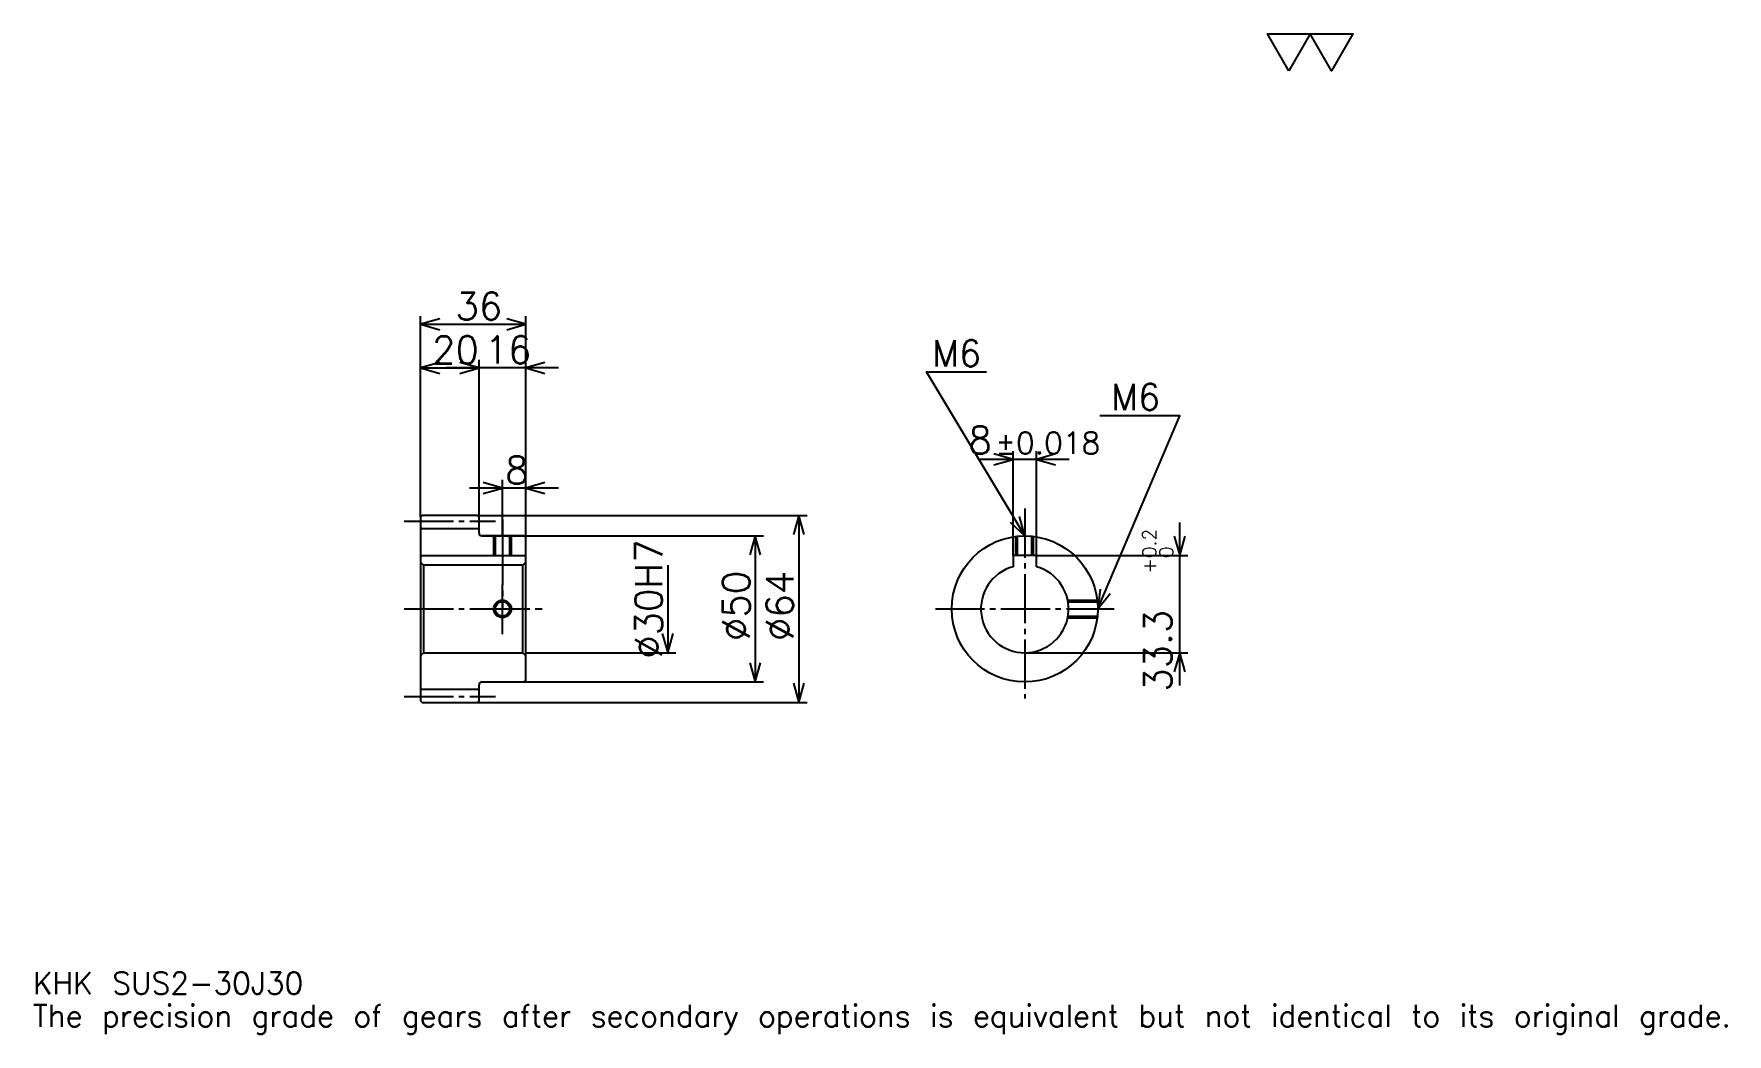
# Model space of a CAD drawing. Extents: x 19 to 599, y 7 to 349.
import ezdxf

# ---------------------------------------------------------------- set-up
doc = ezdxf.new("R2010")
doc.units = 0
doc.linetypes.add('DASHDOT', pattern=[22.434782, 16.826087, -1.869565, 1.869565, -1.869565])
doc.layers.get('0').update_dxf_attribs({"linetype": 'CONTINUOUS'})
doc.layers.add('DASHDOT', color=6, linetype='DASHDOT')
doc.styles.add('KANJI', font='TXT', dxfattribs={"bigfont": 'BIGFONT'})

msp = doc.modelspace()

# ---------------------------------------------------------------- linework, layer by layer
at = {"color": 5}
for p, q in [((151.434784, 184.369568), (151.434784, 252.608704)), ((151.434784, 249.804352), (187.434784, 249.804352)), ((187.434784, 184.369568), (187.434784, 252.608704)), ((151.434784, 234.847824), (171.434784, 234.847824)), ((198.652176, 234.847824), (160.217392, 234.847824)), ((171.434784, 184.369568), (171.434784, 237.652161)), ((373.478271, 203.543488), (343.043457, 203.543488)), ((354.260864, 170.669571), (354.260864, 206.347824)), ((362.260864, 170.669571), (362.260864, 206.347824)), ((198.652176, 193.717392), (168.217392, 193.717392)), ((179.434784, 184.369568), (179.434784, 196.521744)), ((151.434784, 183.869568), (151.434784, 184.369568)), ((170.934784, 184.369568), (187.434784, 184.369568)), ((171.434784, 183.869568), (171.434784, 184.369568)), ((179.434784, 177.369568), (179.434784, 184.369568)), ((179.434784, 177.369568), (179.434784, 184.369568)), ((187.434784, 184.369568), (283.717407, 184.369568)), ((187.434784, 176.869568), (187.434784, 184.369568)), ((280.913055, 184.369568), (280.913055, 120.369568)), ((411.304352, 126.152176), (411.304352, 181.886963)), ((172.434784, 177.369568), (187.434784, 177.369568)), ((187.434784, 177.369568), (268.760864, 177.369568)), ((265.956512, 177.369568), (265.956512, 127.369568)), ((362.260864, 170.669571), (414.108704, 170.669571)), ((236.043488, 167.369568), (236.043488, 137.369568)), ((187.434784, 137.369568), (238.847824, 137.369568)), ((358.260864, 137.369568), (414.108704, 137.369568)), ((172.434784, 127.369568), (187.434784, 127.369568)), ((187.434784, 127.369568), (268.760864, 127.369568)), ((170.934784, 120.369568), (187.434784, 120.369568)), ((187.434784, 120.369568), (283.717407, 120.369568))]:
    msp.add_line(p, q, dxfattribs=at)
at = {"color": 4}
for p, q in [((151.434784, 179.869568), (171.434784, 179.869568)), ((151.434784, 170.669571), (187.434784, 170.669571)), ((186.434784, 167.369568), (187.434784, 168.369568)), ((152.434784, 167.369568), (152.434784, 137.369568)), ((186.434784, 137.369568), (187.434784, 136.369568)), ((151.434784, 124.869568), (171.434784, 124.869568))]:
    msp.add_line(p, q, dxfattribs=at)
at = {"color": 7}
msp.add_lwpolyline([(448.695648, 336.521729), (441.404358, 349.160004), (470.56955, 349.160004), (463.278259, 336.521729), (455.986938, 349.160004), (448.695648, 336.521729)], dxfattribs=at)
at = {"color": 5}
for points in [[(157.978256, 251.67392), (151.434784, 249.804352), (157.978256, 247.934784)], [(180.891312, 247.934784), (187.434784, 249.804352), (180.891312, 251.67392)], [(157.978256, 236.717392), (151.434784, 234.847824), (157.978256, 232.978256)], [(164.891312, 232.978256), (171.434784, 234.847824), (164.891312, 236.717392)], [(164.891312, 232.978256), (171.434784, 234.847824), (164.891312, 236.717392)], [(193.978271, 236.717392), (187.434784, 234.847824), (193.978271, 232.978256)], [(358.260864, 177.369568), (324.608704, 233.456528), (345.17392, 233.456528)], [(383.260864, 152.369568), (411.304352, 218.5), (384.008698, 218.5)], [(347.717407, 201.67392), (354.260864, 203.543488), (347.717407, 205.41304)], [(368.804321, 205.41304), (362.260864, 203.543488), (368.804321, 201.67392)], [(172.891312, 191.847824), (179.434784, 193.717392), (172.891312, 195.58696)], [(193.978271, 195.58696), (187.434784, 193.717392), (193.978271, 191.847824)], [(282.782623, 177.826096), (280.913055, 184.369568), (279.043488, 177.826096)], [(353.291138, 182.018677), (358.260864, 177.369568), (356.497406, 183.942444)], [(267.82608, 170.826096), (265.956512, 177.369568), (264.086945, 170.826096)], [(409.434784, 177.213043), (411.304352, 170.669571), (413.17392, 177.213043)], [(384.094299, 159.123657), (383.260864, 152.369568), (387.536682, 157.663864)], [(234.17392, 143.91304), (236.043488, 137.369568), (237.913055, 143.91304)], [(264.086945, 133.91304), (265.956512, 127.369568), (267.82608, 133.91304)], [(413.17392, 130.826096), (411.304352, 137.369568), (409.434784, 130.826096)], [(279.043488, 126.913048), (280.913055, 120.369568), (282.782623, 126.913048)]]:
    msp.add_lwpolyline(points, dxfattribs=at)
at = {"color": 4}
for points in [[(171.434784, 178.369568), (171.434784, 183.869568), (170.934784, 184.369568), (151.934784, 184.369568), (151.434784, 183.869568), (151.434784, 136.369568)], [(172.434784, 127.369568), (186.934784, 127.369568), (187.434784, 127.869568), (187.434784, 176.869568), (186.934784, 177.369568), (172.434784, 177.369568)], [(176.434784, 177.369568), (176.434784, 170.669571)], [(176.974792, 177.369568), (176.974792, 170.669571)], [(181.894775, 177.369568), (181.894775, 170.669571)], [(182.434784, 177.369568), (182.434784, 170.669571)], [(355.260864, 170.669571), (355.260864, 177.188919)], [(355.800842, 170.669571), (355.800842, 177.248245)], [(360.720886, 170.669571), (360.720886, 177.248245)], [(361.260864, 170.669571), (361.260864, 177.188919)], [(151.434784, 136.369568), (152.434784, 137.369568), (186.434784, 137.369568), (186.434784, 167.369568), (152.434784, 167.369568), (151.434784, 168.369568)], [(362.260864, 166.826401), (362.260864, 170.669571), (354.260864, 170.669571), (354.260864, 166.826401)], [(372.957825, 155.369568), (383.0802, 155.369568)], [(373.05777, 154.829575), (383.139526, 154.829575)], [(372.957825, 149.369568), (383.0802, 149.369568)], [(373.05777, 149.909561), (383.139526, 149.909561)], [(151.434784, 136.369568), (151.434784, 120.869568), (151.934784, 120.369568), (170.934784, 120.369568), (171.434784, 120.869568), (171.434784, 126.369568)]]:
    msp.add_lwpolyline(points, dxfattribs=at)
for centre, radius in [((358.260864, 152.369568), 25), ((179.434784, 152.369568), 2.46)]:
    msp.add_circle(centre, radius, dxfattribs=at)
at = {"color": 7}
msp.add_circle((179.434784, 152.369568), 3, dxfattribs=at)
at = {"color": 4}
for centre, radius, start, end in [((172.434784, 178.369568), 1, 180, 270), ((358.260864, 152.369568), 15, 105.466010323, 74.533989677), ((172.434784, 126.369568), 1, 90, 180)]:
    msp.add_arc(centre, radius, start, end, dxfattribs=at)
at = {"layer": 'DASHDOT', "color": 7}
for p, q in [((358.260864, 186.717392), (358.260864, 121.760872)), ((145.826096, 182.369568), (177.043488, 182.369568)), ((179.434784, 177.369568), (179.434784, 152.369568)), ((145.826096, 152.369568), (193.043488, 152.369568)), ((327.652161, 152.369568), (388.869568, 152.369568)), ((145.826096, 122.369568), (177.043488, 122.369568))]:
    msp.add_line(p, q, dxfattribs=at)
for points in [[(179.434784, 182.978271), (179.434784, 165.060867)], [(179.434784, 143.760864), (179.434784, 160.978271)], [(170.82608, 152.369568), (188.043488, 152.369568)]]:
    msp.add_lwpolyline(points, dxfattribs=at)

# ---------------------------------------------------------------- texts
at = {"color": 7, "style": 'KANJI'}
for s, height, p in [('36', 9.347826, (163.358704, 251.300003)), ('20', 9.347826, (155.358704, 236.343475)), ('16', 9.347826, (173.358704, 236.343475)), ('M6', 8.973913, (326.478271, 235.32608)), ('M6', 8.973913, (387.747833, 220.369568)), ('8', 9.347826, (338.965088, 205.41304)), ('%%p0.018', 7.478261, (348.218292, 205.41304)), ('8', 9.347826, (180.396744, 195.213043)), ('KHK SUS2-30J30', 7.478261, (18.695652, 20.565218)), ('The precision grade of gears after secondary operations is equivalent but not identical to its original grade.', 7.478261, (18.695652, 9.347826))]:
    msp.add_text(s, height=height, dxfattribs=at).set_placement(p)
for s, height, p in [('%%c30H7', 9.347826, (234.17392, 135.309784)), ('0.2', 4.673913, (403.265228, 169.731445)), ('+', 4.673913, (403.265228, 164.496658)), ('0', 4.673913, (409.060883, 169.731445)), ('%%c50', 9.347826, (264.086945, 141.385864)), ('%%c64', 9.347826, (279.043488, 141.385864)), ('33.3', 9.347826, (408.5, 124.035568))]:
    msp.add_text(s, height=height, rotation=90, dxfattribs=at).set_placement(p)

doc.saveas('drawing.dxf')
